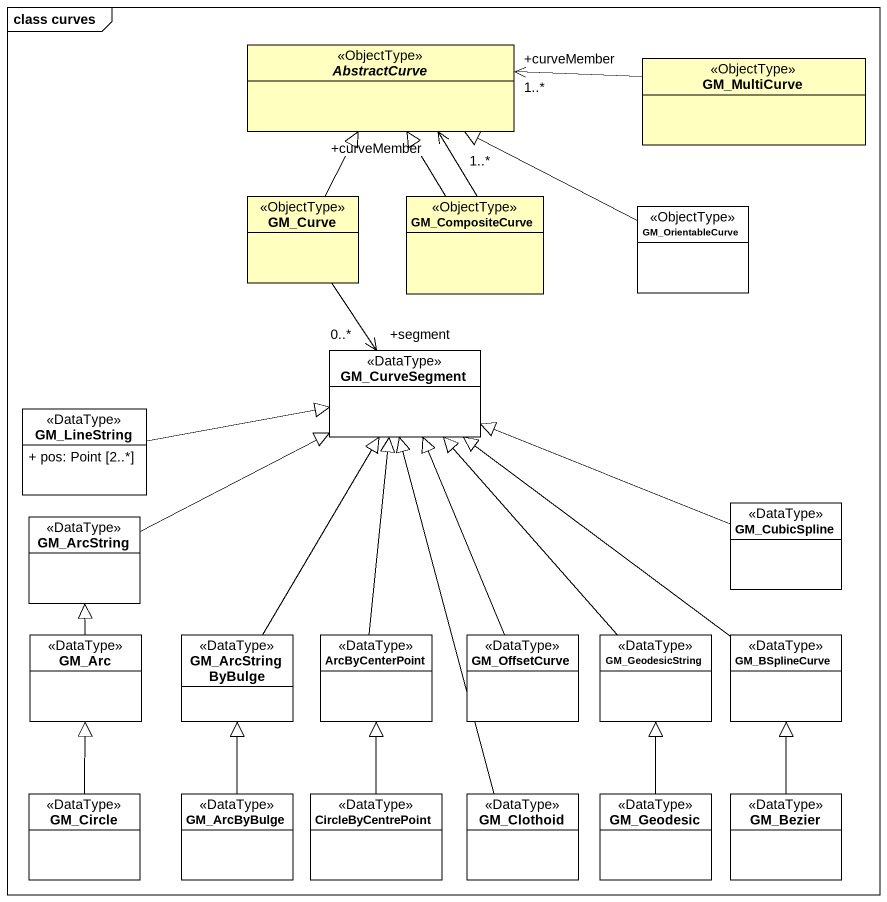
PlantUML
@startuml
mainframe class curves
hide circle
hide empty members
skinparam classAttributeIconSize 0
abstract class AbstractCurve <<ObjectType>> #FFFFBF
class GM_MultiCurve <<ObjectType>> #FFFFBF
class GM_Curve <<ObjectType>> #FFFFBF
class GM_CompositeCurve <<ObjectType>> #FFFFBF
class GM_OrientableCurve <<ObjectType>>
class GM_CurveSegment <<DataType>>
class GM_LineString <<DataType>> {
  + pos: Point [2..*]
}
class GM_ArcString <<DataType>>
class GM_CubicSpline <<DataType>>
class GM_Arc <<DataType>>
class GM_ArcStringByBulge <<DataType>>
class ArcByCenterPoint <<DataType>>
class GM_OffsetCurve <<DataType>>
class GM_GeodesicString <<DataType>>
class GM_BSplineCurve <<DataType>>
class GM_Circle <<DataType>>
class GM_ArcByBulge <<DataType>>
class CircleByCentrePoint <<DataType>>
class GM_Clothoid <<DataType>>
class GM_Geodesic <<DataType>>
class GM_Bezier <<DataType>>
GM_MultiCurve -left-> "+curveMember\n1..*" AbstractCurve
GM_Curve -up-|> AbstractCurve
GM_Curve --> "+segment\n0..*" GM_CurveSegment
GM_CompositeCurve -up-> "+curveMember\n1..*" AbstractCurve
GM_CompositeCurve -up-|> AbstractCurve
GM_OrientableCurve -left-|> AbstractCurve
GM_LineString -right-|> GM_CurveSegment
GM_ArcString -right-|> GM_CurveSegment
GM_CubicSpline -left-|> GM_CurveSegment
GM_Arc -up-|> GM_ArcString
GM_ArcStringByBulge -up-|> GM_CurveSegment
ArcByCenterPoint -up-|> GM_CurveSegment
GM_OffsetCurve -up-|> GM_CurveSegment
GM_GeodesicString -up-|> GM_CurveSegment
GM_BSplineCurve -up-|> GM_CurveSegment
GM_Circle -up-|> GM_Arc
GM_ArcByBulge -up-|> GM_ArcStringByBulge
CircleByCentrePoint -up-|> ArcByCenterPoint
GM_Clothoid -up-|> GM_CurveSegment
GM_Geodesic -up-|> GM_GeodesicString
GM_Bezier -up-|> GM_BSplineCurve
@enduml
